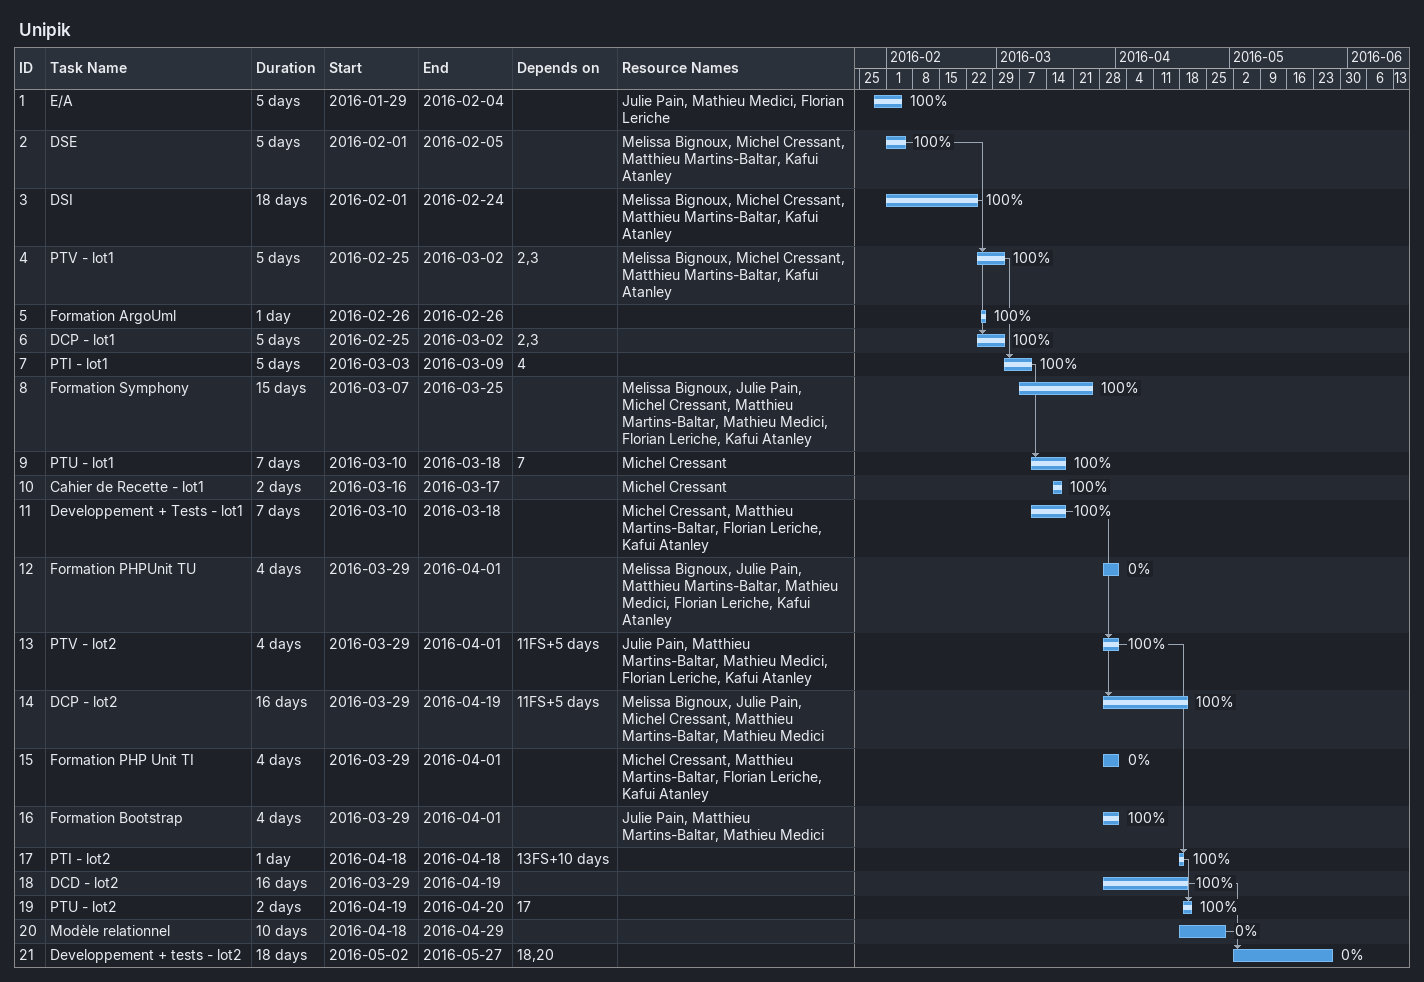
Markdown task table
Unipik

| ID | Task | Duration | Start | Finish | Predecessors | Resources | % complete |
|---|---|---|---|---|---|---|---|
| 1 | E/A | 5d | 2016-01-29 | 2016-02-04 |  | Julie Pain, Mathieu Medici, Florian Leriche | 100 |
| 2 | DSE | 5d | 2016-02-01 | 2016-02-05 |  | Melissa Bignoux, Michel Cressant, Matthieu Martins-Baltar, Kafui Atanley | 100 |
| 3 | DSI | 18d | 2016-02-01 | 2016-02-24 |  | Melissa Bignoux, Michel Cressant, Matthieu Martins-Baltar, Kafui Atanley | 100 |
| 4 | PTV - lot1 | 5d | 2016-02-25 | 2016-03-02 | 2, 3 | Melissa Bignoux, Michel Cressant, Matthieu Martins-Baltar, Kafui Atanley | 100 |
| 5 | Formation ArgoUml | 1d | 2016-02-26 | 2016-02-26 |  |  | 100 |
| 6 | DCP - lot1 | 5d | 2016-02-25 | 2016-03-02 | 2, 3 |  | 100 |
| 7 | PTI - lot1 | 5d | 2016-03-03 | 2016-03-09 | 4 |  | 100 |
| 8 | Formation Symphony | 15d | 2016-03-07 | 2016-03-25 |  | Melissa Bignoux, Julie Pain, Michel Cressant, Matthieu Martins-Baltar, Mathieu Medici, Florian Leriche, Kafui Atanley | 100 |
| 9 | PTU - lot1 | 7d | 2016-03-10 | 2016-03-18 | 7 | Michel Cressant | 100 |
| 10 | Cahier de Recette - lot1 | 2d | 2016-03-16 | 2016-03-17 |  | Michel Cressant | 100 |
| 11 | Developpement + Tests - lot1 | 7d | 2016-03-10 | 2016-03-18 |  | Michel Cressant, Matthieu Martins-Baltar, Florian Leriche, Kafui Atanley | 100 |
| 12 | Formation PHPUnit TU | 4d | 2016-03-29 | 2016-04-01 |  | Melissa Bignoux, Julie Pain, Matthieu Martins-Baltar, Mathieu Medici, Florian Leriche, Kafui Atanley | 0 |
| 13 | PTV - lot2 | 4d | 2016-03-29 | 2016-04-01 | 11FS+5d | Julie Pain, Matthieu Martins-Baltar, Mathieu Medici, Florian Leriche, Kafui Atanley | 100 |
| 14 | DCP - lot2 | 16d | 2016-03-29 | 2016-04-19 | 11FS+5d | Melissa Bignoux, Julie Pain, Michel Cressant, Matthieu Martins-Baltar, Mathieu Medici | 100 |
| 15 | Formation PHP Unit TI | 4d | 2016-03-29 | 2016-04-01 |  | Michel Cressant, Matthieu Martins-Baltar, Florian Leriche, Kafui Atanley | 0 |
| 16 | Formation Bootstrap | 4d | 2016-03-29 | 2016-04-01 |  | Julie Pain, Matthieu Martins-Baltar, Mathieu Medici | 100 |
| 17 | PTI - lot2 | 1d | 2016-04-18 | 2016-04-18 | 13FS+10d |  | 100 |
| 18 | DCD - lot2 | 16d | 2016-03-29 | 2016-04-19 |  |  | 100 |
| 19 | PTU - lot2 | 2d | 2016-04-19 | 2016-04-20 | 17 |  | 100 |
| 20 | Modèle relationnel | 10d | 2016-04-18 | 2016-04-29 |  |  | 0 |
| 21 | Developpement + tests - lot2 | 18d | 2016-05-02 | 2016-05-27 | 18, 20 |  | 0 |
